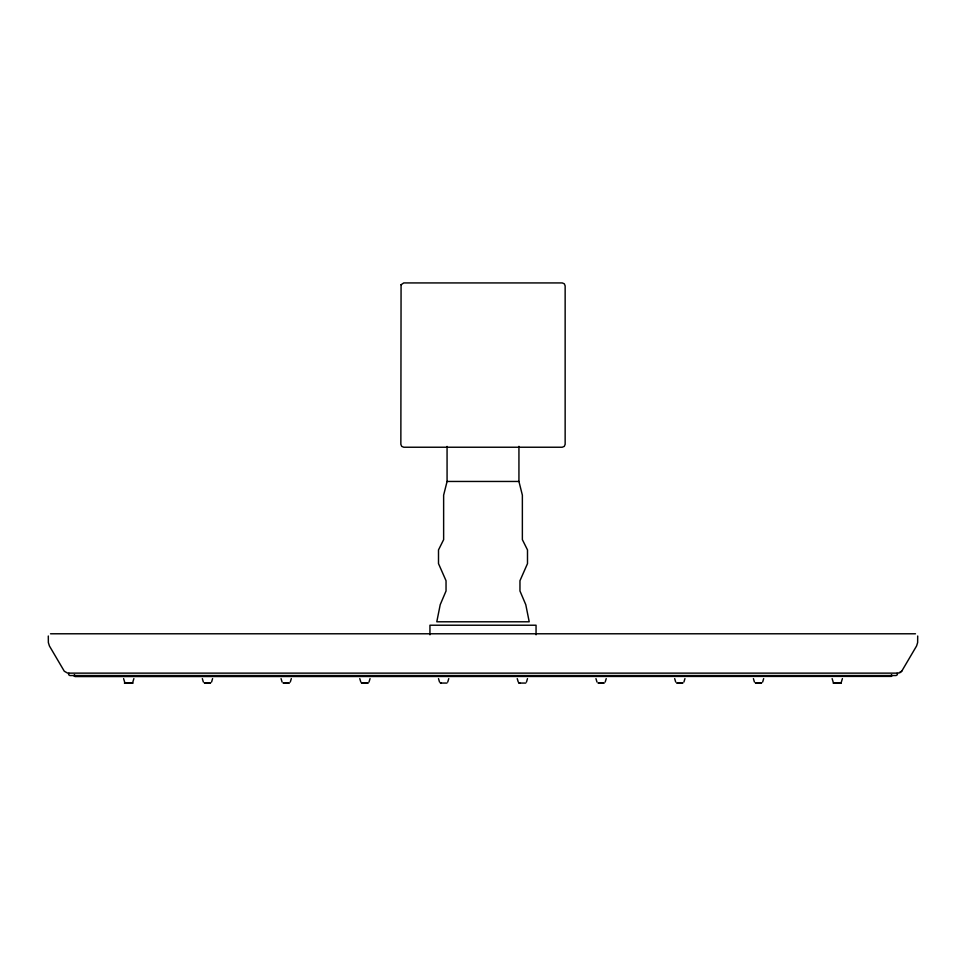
<?xml version="1.0" encoding="UTF-8"?>
<svg xmlns="http://www.w3.org/2000/svg" width="966" height="966" viewBox="0 0 966 966"><rect width="100%" height="100%" fill="white"/><g stroke="black" fill="none" stroke-linecap="round" stroke-linejoin="round"><path stroke-width="1.45" d="M447.065 446.413L447.077 481.454L443.635 495.147L443.635 539.644L438.504 549.92L438.504 563.613L446.038 580.723L446.038 590.987L440.218 604.68L436.789 621.79L529.211 621.79L525.782 604.68L519.962 590.987L519.962 580.723L527.496 563.613L527.496 549.92L522.365 539.644L522.365 495.147L518.935 481.454L518.935 446.328M74.322 676.212L74.322 674.86M891.678 674.86L891.678 676.212M132.837 682.044L133.876 678.615M211.566 682.044L212.592 678.615M290.295 682.044L291.321 678.615M369.012 682.044L370.05 678.615M447.741 682.044L448.767 678.615M526.47 682.044L527.496 678.615M605.187 682.044L606.225 678.615M683.916 682.044L684.942 678.615M762.645 682.044L763.671 678.615M841.362 682.044L842.4 678.615M48.3 636.002L48.36 642.595L49.423 645.964L64.287 671.225L67.644 673.133L898.356 673.133L901.713 671.225L916.577 645.964L917.64 642.595L917.7 636.002M68.9 673.193L68.598 674.691L69.866 675.536L896.134 675.536L897.402 674.691L897.1 673.193M901.713 671.225L899.877 672.771M74.611 674.86L74.611 676.212M891.389 676.212L891.389 674.86M891.401 676.393L74.998 676.562L74.322 675.91M447.065 481.454L518.887 481.454M50.522 633.781L915.478 633.781M128.067 683.071C144.9 683.059 112.563 683.059 129.408 683.071M837.933 683.071C821.776 683.059 852.676 683.059 836.592 683.071M368.3 683.071L361.525 683.071L362.455 683.071M525.745 683.071L518.971 683.071L519.901 683.071M206.519 683.059L208.137 683.071M208.402 683.059C216.034 683.071 201.133 683.059 205.009 683.071M285.248 683.059L286.866 683.071M287.131 683.059C294.763 683.071 279.862 683.059 283.726 683.071M363.977 683.059L365.583 683.071M365.848 683.059L367.37 683.071M600.152 683.059C592.581 683.071 607.481 683.059 603.545 683.071M600.417 683.071L602.023 683.059M678.869 683.059C671.201 683.071 686.246 683.071 682.274 683.071M679.134 683.071L680.752 683.059M757.598 683.059C749.966 683.071 764.867 683.059 760.991 683.071M757.863 683.071L759.481 683.059M441.184 683.071L440.327 683.059L446.944 683.059M832.124 678.615L833.163 682.044M753.408 678.615L754.434 682.044M674.679 678.615L675.705 682.044M595.95 678.615L596.988 682.044M517.233 678.615L518.259 682.044M438.504 678.615L439.53 682.044M359.775 678.615L360.813 682.044M281.058 678.615L282.084 682.044M202.329 678.615L203.355 682.044M123.6 678.615L124.638 682.044M536.058 634.807L536.058 625.219L429.942 625.219L429.942 634.807M401.071 284.728L400.854 444.324L401.699 446.377L403.764 447.234L562.236 447.234L564.301 446.377L565.146 444.324L565.146 285.839L564.301 283.787L562.236 282.929L403.764 282.929L401.071 284.728"/></g></svg>
